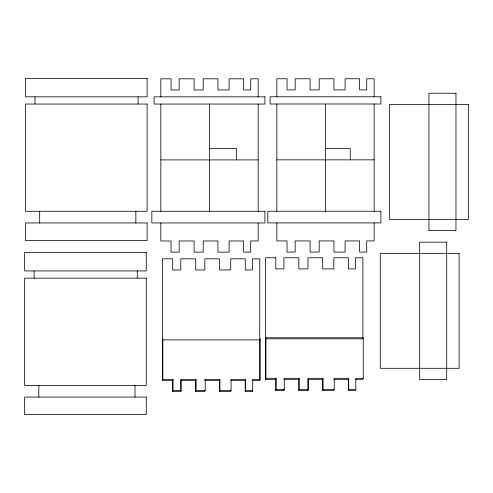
<?xml version="1.0" encoding="UTF-8"?>
<svg xmlns="http://www.w3.org/2000/svg" width="493" height="493" viewBox="0 0 493 493"><rect width="100%" height="100%" fill="white"/><g stroke="black" fill="none" stroke-linecap="round" stroke-linejoin="round"><path stroke-width="0.74" d="M162.425 380.399L162.832 379.345L162.832 338.808L162.425 339.856L162.425 380.399L172.63 380.399L173.037 379.345L162.832 379.345M252.293 380.399L259.725 380.399L259.786 258.813L252.354 258.813L252.354 269.961L245.255 269.961L245.255 258.813L230.73 258.813L230.73 269.961L219.582 269.961L219.582 258.813L204.841 258.813L204.841 269.961L195.721 269.961L195.721 258.813L180.795 258.813L180.795 269.961L172.686 269.961L172.686 258.813L162.487 258.813L162.487 339.893L259.786 339.893L260.131 338.808L260.131 379.345L252.699 379.345L252.699 390.493L252.293 391.547L245.2 391.547L245.606 390.493L245.606 379.345L231.075 379.345L231.075 390.493L230.675 391.547L219.527 391.547L219.927 390.493L219.927 379.345L205.187 379.345L205.187 390.493L204.786 391.547L195.666 391.547L196.066 390.493L196.066 379.345L181.141 379.345L181.141 390.493L180.74 391.547L172.63 391.547L173.037 390.493L173.037 379.345M180.74 391.547L180.74 380.399L181.141 379.345M195.666 391.547L195.666 380.399L196.066 379.345M205.187 379.345L204.786 380.399L219.527 380.399L219.927 379.345M245.2 391.547L245.2 380.399L245.606 379.345M355.404 379.345L362.836 379.345L363.242 378.297L363.242 337.754L265.943 337.754L265.536 338.808L265.536 379.345L275.741 379.345L276.148 378.297L265.943 378.297L265.536 379.345M259.725 380.399L260.131 379.345M363.242 378.297L355.81 378.297L355.81 389.445L355.404 390.493L348.311 390.493L348.717 389.445L348.717 378.297L334.186 378.297L334.186 389.445L333.786 390.493L322.638 390.493L323.038 389.445L323.038 378.297L308.298 378.297L308.298 389.445L307.897 390.493L298.77 390.493L299.177 389.445L299.177 378.297L284.251 378.297L284.251 389.445L283.845 390.493L275.741 390.493L276.148 389.445L276.148 378.297M298.77 390.493L298.77 379.345L299.177 378.297M307.897 390.493L307.897 379.345L308.298 378.297M322.638 390.493L322.638 379.345L323.038 378.297M348.311 390.493L348.311 379.345L348.717 378.297M209.5 148.633L236.523 148.633L236.523 159.892M325.497 148.584L350.27 148.584L350.27 159.849M276.844 159.849L374.144 159.849M160.847 159.892L258.147 159.892M283.845 379.345L298.77 379.345M307.897 379.345L322.638 379.345M333.786 379.345L348.311 379.345M180.74 380.399L195.666 380.399M230.675 380.399L245.2 380.399M276.148 389.445L284.251 389.445M299.177 389.445L308.298 389.445M323.038 389.445L334.186 389.445M348.717 389.445L355.81 389.445M173.037 390.493L181.141 390.493M196.066 390.493L205.187 390.493M219.927 390.493L231.075 390.493M245.606 390.493L252.699 390.493M374.144 96.782L374.144 78.769L366.712 78.769L366.712 89.917L359.619 89.917L359.619 78.769L345.094 78.769L345.094 89.917L333.94 89.917L333.94 78.769L319.205 78.769L319.205 89.917L310.079 89.917L310.079 78.769L295.153 78.769L295.153 89.917L287.049 89.917L287.049 78.769L276.844 78.769L276.844 96.782M374.144 103.998L374.144 211.244M374.144 222.91L374.144 240.929L366.712 240.929L366.712 252.077L359.619 252.077L359.619 240.929L345.094 240.929L345.094 252.077L333.94 252.077L333.94 240.929L319.205 240.929L319.205 252.077L310.079 252.077L310.079 240.929L295.153 240.929L295.153 252.077L287.049 252.077L287.049 240.929L276.844 240.929L276.844 222.91M325.497 103.998L325.497 211.244M283.845 389.008L283.845 390.493M276.844 103.998L276.844 211.244M275.741 379.345L275.741 390.493M265.943 337.754L265.943 378.297M258.147 96.831L258.147 78.812L250.715 78.812L250.715 89.96L243.622 89.96L243.622 78.812L229.097 78.812L229.097 89.96L217.949 89.96L217.949 78.812L203.208 78.812L203.208 89.96L194.082 89.96L194.082 78.812L179.162 78.812L179.162 89.96L171.053 89.96L171.053 78.812L160.847 78.812L160.847 96.831M258.147 104.041L258.147 211.287M258.147 222.959L258.147 240.972L250.715 240.972L250.715 252.126L243.622 252.126L243.622 240.972L229.097 240.972L229.097 252.126L217.949 252.126L217.949 240.972L203.208 240.972L203.208 252.126L194.082 252.126L194.082 240.972L179.162 240.972L179.162 252.126L171.053 252.126L171.053 240.972L160.847 240.972L160.847 222.959M252.293 390.062L252.293 391.547M219.527 380.399L219.527 391.547M209.5 104.041L209.5 211.287M172.63 380.399L172.63 391.547M160.847 104.041L160.847 211.287M138.108 96.831L138.108 104.041M137.264 270.94L137.264 278.151M135.858 211.287L135.858 222.959M135.008 385.403L135.008 397.068M39.687 211.287L39.687 222.959M38.842 385.403L38.842 397.068M34.972 96.831L34.972 104.041M34.128 270.94L34.128 278.151M147.117 78.362L25.494 78.362L25.494 96.831L147.117 96.831L147.117 78.362M455.963 93.226L428.935 93.226L428.935 230.613L455.963 230.613L455.963 93.226M380.898 96.782L270.09 96.782L270.09 103.998L380.898 103.998L380.898 96.782M264.901 96.831L154.093 96.831L154.093 104.041L264.901 104.041L264.901 96.831M147.117 104.041L25.494 104.041L25.494 211.287L147.117 211.287L147.117 104.041M468.35 104.491L389.519 104.491L389.519 219.354L468.35 219.354L468.35 104.491M264.901 211.287L151.838 211.287L151.838 222.959L264.901 222.959L264.901 211.287M380.898 211.244L267.835 211.244L267.835 222.91L380.898 222.91L380.898 211.244M147.117 222.959L25.494 222.959L25.494 240.529L147.117 240.529L147.117 222.959M446.707 242.174L419.679 242.174L419.679 379.561L446.707 379.561L446.707 242.174M146.273 252.471L24.65 252.471L24.65 270.94L146.273 270.94L146.273 252.471M459.094 253.433L380.269 253.433L380.269 368.302L459.094 368.302L459.094 253.433M275.797 257.759L265.598 257.759L265.598 338.845L362.891 338.845L362.891 257.759L355.465 257.759L355.465 268.907L348.366 268.907L348.366 257.759L333.841 257.759L333.841 268.907L322.693 268.907L322.693 257.759L307.952 257.759L307.952 268.907L298.832 268.907L298.832 257.759L283.906 257.759L283.906 268.907L275.797 268.907L275.797 257.759M146.273 278.151L24.65 278.151L24.65 385.403L146.273 385.403L146.273 278.151M146.273 397.068L24.65 397.068L24.65 414.638L146.273 414.638L146.273 397.068"/></g></svg>
